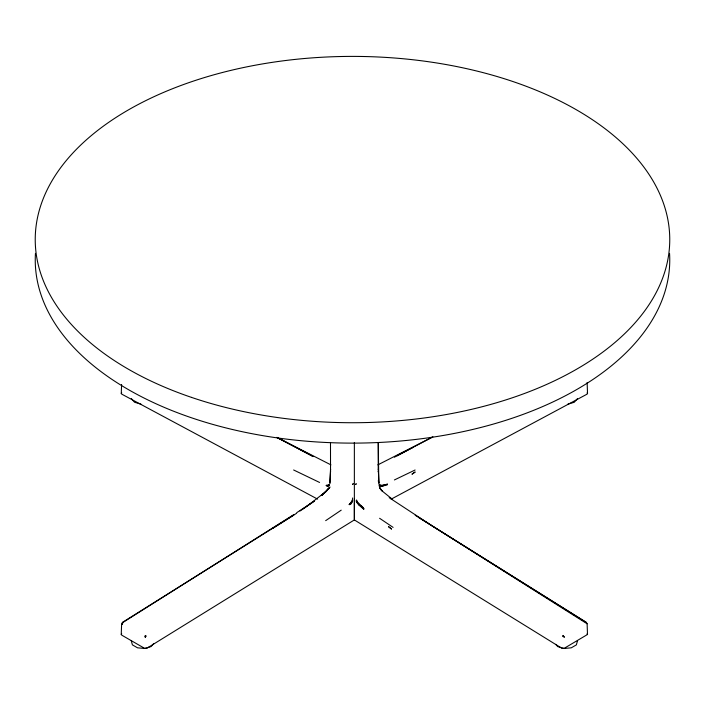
<?xml version="1.0" encoding="UTF-8"?>
<svg xmlns="http://www.w3.org/2000/svg" width="705" height="705" viewBox="0 0 705 705"><rect width="100%" height="100%" fill="white"/><g stroke="black" fill="none" stroke-linecap="round" stroke-linejoin="round"><path stroke-width="1.06" d="M354.359 502.603L354.359 519.929L146.825 648.292L144.578 648.336L121.709 635.126L121.242 634.465L121.639 623.766M354.359 501.546L354.359 499.307M378.215 469.354L378.277 442.828M378.823 483.7L378.25 442.484M317.594 499.122L121.736 394.139L121.269 393.522L121.595 384.472M324.441 492.962C340.436 476.104 316.237 501.193 322.872 494.267M330.557 469.601L330.548 469.081L329.843 482.784M329.922 483.674L330.53 471.715L330.495 442.467M381.96 486.291L381.854 485.516L379.88 485.216L379.493 484.203M326.01 491.649L328.9 488.151L326.177 491.385L321.321 495.245M379.687 484.723L379.863 485.701L381.766 486.318L387.468 484.74L387.45 484.22L381.854 485.516M352.685 497.941L351.962 502.357L350.394 504.489L352.676 500.858L352.024 500.691M577.501 640.766L576.373 644.881L571.27 647.824L564.141 648.477L557.708 646.591L555.743 644.361M330.53 471.715L330.504 471.063M359.145 505.291L356.783 502.365L356.933 501.405C357.911 504.78 364.009 506.349 363.771 509.257L359.145 505.291L359.568 504.674L356.933 501.405L356.571 499.96M296.673 513.249L122.344 622.453L122.159 624.454L122.978 622.418L293.677 514.676M121.242 634.465L121.709 633.786M415.21 515.267L586.401 622.48L587.115 623.784L587.503 634.482L564.167 648.344L561.92 648.3L354.359 519.929L354.359 442.44M358.351 504.498L358.836 503.943M121.269 393.522L121.736 392.879M587.133 382.48L587.529 393.531L587.062 394.148L391.204 499.14M153.69 643.603L151.064 646.573L144.64 648.468L137.51 647.816L132.399 644.863L131.271 640.748M577.527 398.563L574.249 402.282L567.825 404.176M306.772 506.322L326.177 491.385M303.361 508.719L305.917 506.921M300.013 511.019L314.386 501.088L296.849 512.597M325.675 520.651L341.22 510.147M272.676 528.415L293.738 515.135M394.377 457.201L432.13 437.25M432.905 436.862L377.845 464.859M397.1 455.791L412.989 447.446M394.395 479.946L415.104 469.997M356.756 500.691L356.069 500.867L356.783 502.365L363.939 508.825L359.568 504.674M382.595 485.401L387.45 484.22L382.753 485.78L380.321 486.009L379.88 485.216L382.595 485.401L382.771 486.159M122.344 622.453L122.978 622.418M586.401 622.48L418.673 517.461M141.009 404.159L134.576 402.264L131.297 398.554M293.632 469.979L319.585 482.458M330.953 464.877L276.845 437.373M278.378 438.237L313.231 456.558L277.647 437.743M379.687 487.455L380.815 489.578M389.186 497.66L433.822 526.961L587.115 623.784M379.598 518.281L393.09 527.384M382.727 491.473L392.13 499.061M381.749 490.706L379.88 488.151L378.938 484.758M587.062 392.896L587.529 393.531M587.036 633.804L587.503 634.482M378.25 471.09L378.215 471.742M378.215 480.819L378.955 482.802L378.277 469.222M669.547 253.359A317.25 183.159 0 0 1 352.5 443.119A317.25 183.159 0 0 1 35.453 253.359M356.219 483.921L355.558 484.353L356.219 483.921M145.503 636.395L145.397 637.487L144.728 636.254L145.591 635.478L146.252 636.262L145.503 636.395M329.085 484.723L328.486 486.001L326.847 486.283L328.944 485.692L329.085 484.723M388.508 526.644L391.46 528.979L388.508 526.644M351.848 501.405L349.178 504.665L351.848 501.405M563.163 635.487L562.493 636.271L564.493 637.232L563.163 635.487M415.033 472.077L412.108 474.095L415.033 472.077M353.179 483.815L352.535 484.432L353.179 483.815M328.891 485.216L326.204 485.392L328.891 485.216M382.568 491.403L379.88 488.151L382.568 491.403M191.478 397.382A317.25 183.159 0 0 0 669.741 241.163A317.25 183.159 0 0 0 196.281 80.141A317.25 183.159 0 0 0 191.478 397.382"/></g></svg>
